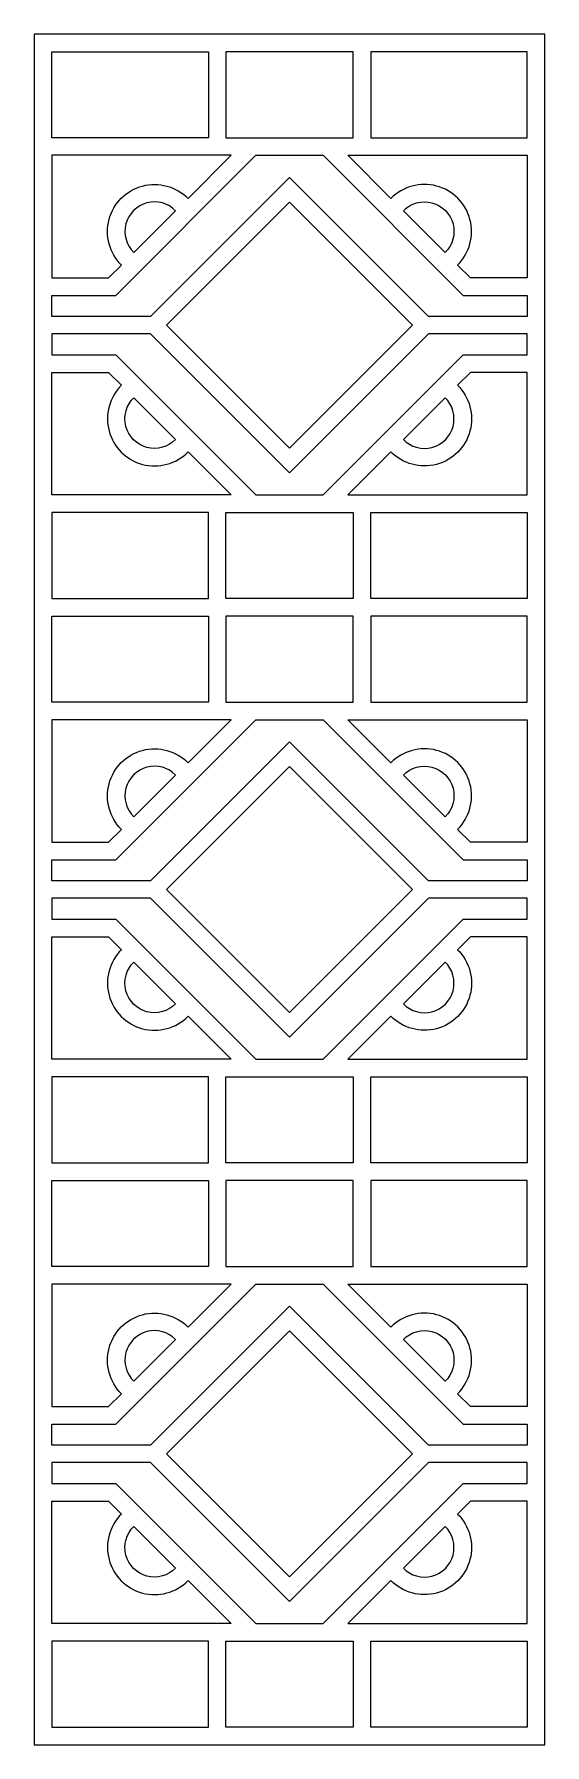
# Model space of a CAD drawing. Header units: millimetres. Extents: x 10748 to 11331, y 2054 to 4006.
import ezdxf

# ---------------------------------------------------------------- set-up
doc = ezdxf.new("R2010")
doc.units = ezdxf.units.MM
doc.layers.add('DEFAULT_LAYER', color=1, linetype='Continuous')

msp = doc.modelspace()

# ---------------------------------------------------------------- linework, layer by layer
at = {"layer": 'DEFAULT_LAYER'}
for points in [[(10748.2, 2053.8), (11331.1, 2053.8), (11331.1, 4006.1), (10748.2, 4006.1)], [(10947, 3986.1), (10947, 3887.9), (10768.2, 3887.9), (10768.2, 3986.1)], [(11039.6, 3986.1), (10967, 3986.1), (10967, 3887.9), (11112.3, 3887.9), (11112.3, 3986.1)], [(11132.3, 3986.1), (11132.3, 3887.9), (11311.1, 3887.9), (11311.1, 3986.1)], [(11078.1, 3867.9), (11238, 3708), (11311.1, 3708), (11311.1, 3684.1), (11198.2, 3684.1), (11039.6, 3842.7), (10881.1, 3684.1), (10768.2, 3684.1), (10768.2, 3708), (10841.3, 3708), (11001.2, 3867.9)], [(10899.3, 3674.1), (11039.6, 3814.4), (11179.9, 3674.1), (11039.6, 3533.8)], [(11078.1, 3480.3), (11238, 3640.2), (11311.1, 3640.2), (11311.1, 3664.1), (11198.2, 3664.1), (11039.6, 3505.5), (10881.1, 3664.1), (10768.2, 3664.1), (10768.2, 3640.2), (10841.3, 3640.2), (11001.2, 3480.3)], [(10947, 3362), (10947, 3460.3), (10768.2, 3460.3), (10768.2, 3362)], [(11039.6, 3460.3), (11112.3, 3460.3), (11112.3, 3362), (10967, 3362), (10967, 3460.3)], [(11132.3, 3362), (11132.3, 3460.3), (11311.1, 3460.3), (11311.1, 3362)], [(10947, 3342), (10947, 3243.8), (10768.2, 3243.8), (10768.2, 3342)], [(11039.6, 3342), (10967, 3342), (10967, 3243.8), (11112.3, 3243.8), (11112.3, 3342)], [(11132.3, 3342), (11132.3, 3243.8), (11311.1, 3243.8), (11311.1, 3342)], [(11078.1, 3223.8), (11238, 3063.9), (11311.1, 3063.9), (11311.1, 3040), (11198.2, 3040), (11039.6, 3198.6), (10881.1, 3040), (10768.2, 3040), (10768.2, 3063.9), (10841.3, 3063.9), (11001.2, 3223.8)], [(10899.3, 3030), (11039.6, 3170.3), (11179.9, 3030), (11039.6, 2889.7)], [(11078.1, 2836.2), (11238, 2996.1), (11311.1, 2996.1), (11311.1, 3020), (11198.2, 3020), (11039.6, 2861.4), (10881.1, 3020), (10768.2, 3020), (10768.2, 2996.1), (10841.3, 2996.1), (11001.2, 2836.2)], [(10947, 2717.9), (10947, 2816.2), (10768.2, 2816.2), (10768.2, 2717.9)], [(11039.6, 2816.2), (11112.3, 2816.2), (11112.3, 2717.9), (10967, 2717.9), (10967, 2816.2)], [(11132.3, 2717.9), (11132.3, 2816.2), (11311.1, 2816.2), (11311.1, 2717.9)], [(10947, 2697.9), (10947, 2599.7), (10768.2, 2599.7), (10768.2, 2697.9)], [(11039.6, 2697.9), (10967, 2697.9), (10967, 2599.7), (11112.3, 2599.7), (11112.3, 2697.9)], [(11132.3, 2697.9), (11132.3, 2599.7), (11311.1, 2599.7), (11311.1, 2697.9)], [(11078.1, 2579.7), (11238, 2419.8), (11311.1, 2419.8), (11311.1, 2395.9), (11198.2, 2395.9), (11039.6, 2554.5), (10881.1, 2395.9), (10768.2, 2395.9), (10768.2, 2419.8), (10841.3, 2419.8), (11001.2, 2579.7)], [(10899.3, 2385.9), (11039.6, 2526.2), (11179.9, 2385.9), (11039.6, 2245.6)], [(11078.1, 2192.1), (11238, 2352), (11311.1, 2352), (11311.1, 2375.9), (11198.2, 2375.9), (11039.6, 2217.3), (10881.1, 2375.9), (10768.2, 2375.9), (10768.2, 2352), (10841.3, 2352), (11001.2, 2192.1)], [(10947, 2073.8), (10947, 2172.1), (10768.2, 2172.1), (10768.2, 2073.8)], [(11039.6, 2172.1), (11112.3, 2172.1), (11112.3, 2073.8), (10967, 2073.8), (10967, 2172.1)], [(11132.3, 2073.8), (11132.3, 2172.1), (11311.1, 2172.1), (11311.1, 2073.8)]]:
    msp.add_lwpolyline(points, close=True, dxfattribs=at)
for points in [[(10847.8, 3742.7, -1.006526), (10923.8, 3818.7), (10972.9, 3867.9), (10768.2, 3867.9), (10768.2, 3728), (10833, 3728)], [(11231.5, 3742.7, 1.006526), (11155.5, 3818.7), (11106.3, 3867.9), (11311.1, 3867.9), (11311.1, 3728), (11246.3, 3728)], [(10909.6, 3804.6, 1.010414), (10861.9, 3756.9)], [(11169.6, 3804.6, -1.010414), (11217.3, 3756.9)], [(10847.8, 3605.4, 1.006526), (10923.8, 3529.4), (10972.9, 3480.3), (10768.2, 3480.3), (10768.2, 3620.2), (10833, 3620.2)], [(11231.5, 3605.4, -1.006526), (11155.5, 3529.4), (11106.3, 3480.3), (11311.1, 3480.3), (11311.1, 3620.2), (11246.3, 3620.2)], [(10909.6, 3543.6, -1.010414), (10861.9, 3591.3)], [(11169.6, 3543.6, 1.010414), (11217.3, 3591.3)], [(10847.8, 3098.6, -1.006526), (10923.8, 3174.6), (10972.9, 3223.8), (10768.2, 3223.8), (10768.2, 3083.9), (10833, 3083.9)], [(11231.5, 3098.6, 1.006526), (11155.5, 3174.6), (11106.3, 3223.8), (11311.1, 3223.8), (11311.1, 3083.9), (11246.3, 3083.9)], [(10909.6, 3160.5, 1.010414), (10861.9, 3112.8)], [(11169.6, 3160.5, -1.010414), (11217.3, 3112.8)], [(10847.8, 2961.3, 1.006526), (10923.8, 2885.3), (10972.9, 2836.2), (10768.2, 2836.2), (10768.2, 2976.1), (10833, 2976.1)], [(11231.5, 2961.3, -1.006526), (11155.5, 2885.3), (11106.3, 2836.2), (11311.1, 2836.2), (11311.1, 2976.1), (11246.3, 2976.1)], [(10909.6, 2899.5, -1.010414), (10861.9, 2947.2)], [(11169.6, 2899.5, 1.010414), (11217.3, 2947.2)], [(10847.8, 2454.5, -1.006526), (10923.8, 2530.5), (10972.9, 2579.7), (10768.2, 2579.7), (10768.2, 2439.8), (10833, 2439.8)], [(11231.5, 2454.5, 1.006526), (11155.5, 2530.5), (11106.3, 2579.7), (11311.1, 2579.7), (11311.1, 2439.8), (11246.3, 2439.8)], [(10909.6, 2516.4, 1.010414), (10861.9, 2468.7)], [(11169.6, 2516.4, -1.010414), (11217.3, 2468.7)], [(10847.8, 2317.2, 1.006526), (10923.8, 2241.2), (10972.9, 2192.1), (10768.2, 2192.1), (10768.2, 2332), (10833, 2332)], [(11231.5, 2317.2, -1.006526), (11155.5, 2241.2), (11106.3, 2192.1), (11311.1, 2192.1), (11311.1, 2332), (11246.3, 2332)], [(10909.6, 2255.4, -1.010414), (10861.9, 2303.1)], [(11169.6, 2255.4, 1.010414), (11217.3, 2303.1)]]:
    msp.add_lwpolyline(points, format="xyb", close=True, dxfattribs=at)

doc.saveas('drawing.dxf')
